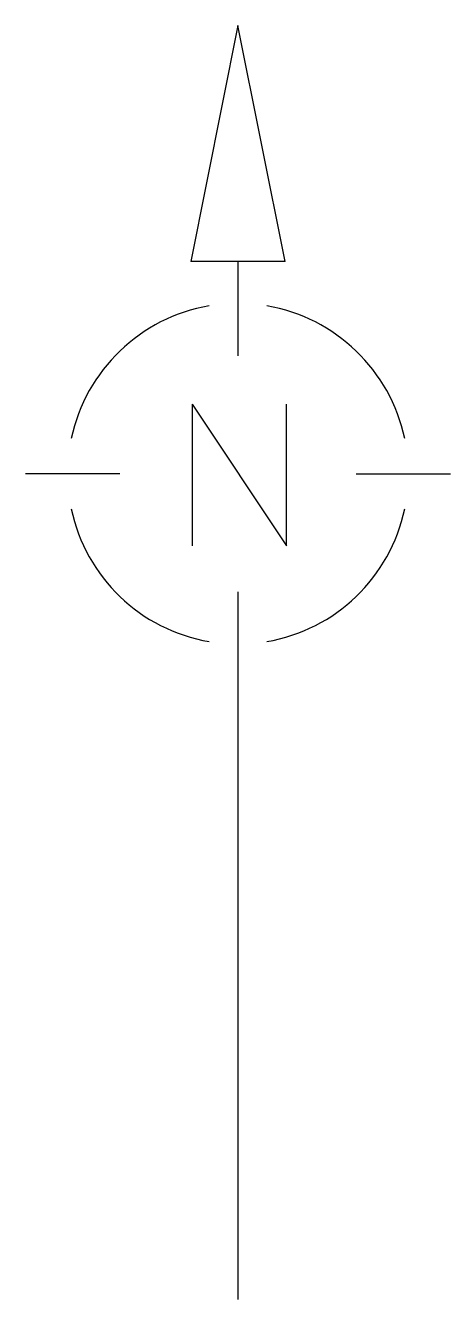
# Model space of a CAD drawing. Header units: millimetres. Extents: x 1168.42 to 1169.32, y -1327.83 to -1325.13.
import ezdxf

# ---------------------------------------------------------------- set-up
doc = ezdxf.new("R2010")
doc.units = ezdxf.units.MM
doc.header["$LTSCALE"] = 10
doc.layers.add('Símbolos_Gráficos', color=1, linetype='Continuous')

msp = doc.modelspace()

# ---------------------------------------------------------------- linework, layer by layer
at = {"layer": 'Símbolos_Gráficos', "color": 4}
for p, q in [((1168.8653, -1325.1262), (1168.7653, -1325.6262)), ((1168.9653, -1325.6262), (1168.8653, -1325.1262)), ((1168.8653, -1325.6262), (1168.7653, -1325.6262)), ((1168.8653, -1325.6262), (1168.8653, -1325.8262)), ((1168.9653, -1325.6262), (1168.8653, -1325.6262)), ((1168.6153, -1326.0762), (1168.4153, -1326.0762)), ((1169.1153, -1326.0762), (1169.3153, -1326.0762)), ((1168.8653, -1326.3262), (1168.8653, -1327.8262))]:
    msp.add_line(p, q, dxfattribs=at)
at = {"layer": 'Símbolos_Gráficos', "color": 5}
for p, q in [((1168.7682, -1325.929), (1168.7682, -1326.229)), ((1168.7682, -1325.929), (1168.9682, -1326.229)), ((1168.9682, -1326.229), (1168.9682, -1325.929))]:
    msp.add_line(p, q, dxfattribs=at)
at = {"layer": 'Símbolos_Gráficos', "color": 2}
for start, end in [(99.7161, 168.0663), (11.9337, 80.2839), (191.9335, 260.2839), (279.7161, 348.0665)]:
    msp.add_arc((1168.8653, -1326.0762), 0.3609, start, end, dxfattribs=at)

doc.saveas('drawing.dxf')
